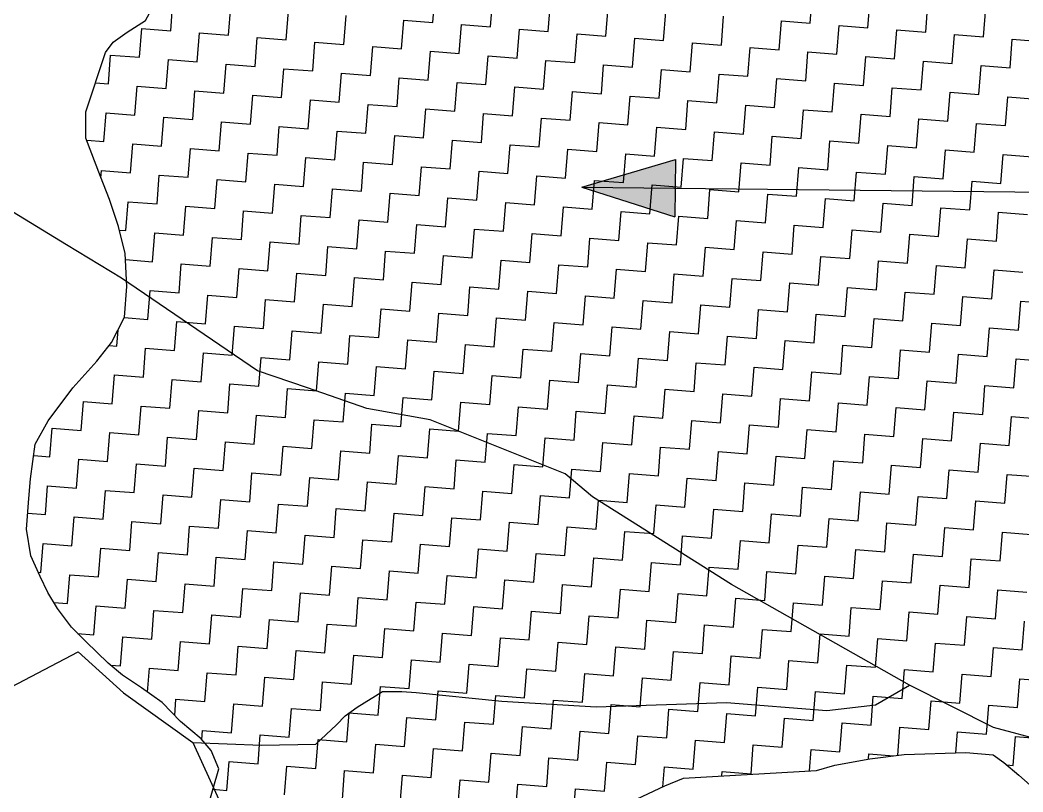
# Model space of a CAD drawing. Header units: metres. Extents: x 292752 to 294952, y 2098977 to 2102453.
# Drawn here: x 294471.8 to 294689, y 2100881.4 to 2101048.5 of the extents above; entities that cross this region are included whole.
import ezdxf

# ---------------------------------------------------------------- set-up
doc = ezdxf.new("R2010")
doc.units = ezdxf.units.M
for name, color, linetype in [('LINE_WATER', 4, 'Continuous'), ('POLY_HATCH', 12, 'Continuous'), ('POLY_PARCEL', 6, 'Continuous')]:
    doc.layers.add(name, color=color, linetype=linetype)

msp = doc.modelspace()

# ---------------------------------------------------------------- hatches: boundary and pattern name
h = msp.add_hatch(color=256)
h.paths.add_polyline_path([(294613.69, 2101012.14), (294613.75, 2101018.32), (294593.49, 2101012.36)])
h.paths.add_polyline_path([(294593.49, 2101012.36), (294613.62, 2101005.96), (294613.69, 2101012.14)])

# ---------------------------------------------------------------- linework, layer by layer
for p, q in [((294593.49, 2101012.36), (294613.75, 2101018.32)), ((294613.75, 2101018.32), (294613.62, 2101005.96)), ((294593.49, 2101012.36), (294715.17, 2101011.02)), ((294593.49, 2101012.36), (294613.62, 2101005.96))]:
    msp.add_line(p, q)
at = {"layer": 'LINE_WATER'}
for p, q in [((294481.85, 2100999.85), (294467.61, 2101008.61)), ((294493.79, 2100992.66), (294481.85, 2100999.85)), ((294523.22, 2100972.59), (294493.79, 2100992.66)), ((294534.04, 2100968.95), (294523.22, 2100972.59)), ((294546.89, 2100964.47), (294534.04, 2100968.95)), ((294560.59, 2100962), (294546.89, 2100964.47)), ((294589.88, 2100950.32), (294560.59, 2100962)), ((294595.74, 2100945.34), (294589.88, 2100950.32)), ((294625.84, 2100926.3), (294595.74, 2100945.34)), ((294664.41, 2100904.52), (294625.84, 2100926.3)), ((294657.03, 2100900.29), (294664.41, 2100904.52)), ((294682.61, 2100895.39), (294664.41, 2100904.52)), ((294544.8, 2100899.77), (294550.28, 2100903.16)), ((294550.28, 2100903.16), (294554.45, 2100903.17)), ((294554.45, 2100903.17), (294557.56, 2100902.93)), ((294557.56, 2100902.93), (294576.17, 2100901.11)), ((294542.23, 2100897.89), (294544.8, 2100899.77)), ((294576.17, 2100901.11), (294596.56, 2100899.85)), ((294596.56, 2100899.85), (294624.76, 2100900.75)), ((294624.76, 2100900.75), (294646.51, 2100899.03)), ((294646.51, 2100899.03), (294657.03, 2100900.29)), ((294540.34, 2100895.96), (294542.23, 2100897.89)), ((294535.84, 2100891.8), (294540.34, 2100895.96)), ((294695.53, 2100891.94), (294682.61, 2100895.39)), ((294509.25, 2100892.11), (294524.1, 2100891.58)), ((294524.1, 2100891.58), (294535.84, 2100891.8))]:
    msp.add_line(p, q, dxfattribs=at)
at = {"layer": 'POLY_HATCH', "linetype": 'Continuous'}
for p, q in [((294561.18, 2101048.04), (294561.67, 2101054.29)), ((294642.92, 2101047.88), (294643.42, 2101054.13)), ((294504.43, 2101046.23), (294504.92, 2101052.48)), ((294516.93, 2101045.25), (294517.42, 2101051.5)), ((294573.68, 2101047.06), (294574.17, 2101053.31)), ((294586.18, 2101046.07), (294586.67, 2101052.32)), ((294655.42, 2101046.89), (294655.92, 2101053.14)), ((294667.93, 2101045.91), (294668.42, 2101052.16)), ((294529.43, 2101044.26), (294529.92, 2101050.51)), ((294541.93, 2101043.27), (294542.42, 2101049.52)), ((294598.68, 2101045.08), (294599.17, 2101051.33)), ((294611.18, 2101044.1), (294611.67, 2101050.35)), ((294623.68, 2101043.11), (294624.17, 2101049.36)), ((294680.43, 2101044.92), (294680.92, 2101051.17)), ((294554.43, 2101042.29), (294554.93, 2101048.54)), ((294554.93, 2101048.54), (294561.18, 2101048.04)), ((294566.93, 2101041.3), (294567.43, 2101047.55)), ((294567.43, 2101047.55), (294573.68, 2101047.06)), ((294636.18, 2101042.12), (294636.67, 2101048.37)), ((294636.67, 2101048.37), (294642.92, 2101047.88)), ((294648.68, 2101041.14), (294649.17, 2101047.39)), ((294649.17, 2101047.39), (294655.42, 2101046.89)), ((294497.69, 2101040.48), (294498.18, 2101046.73)), ((294498.18, 2101046.73), (294504.43, 2101046.23)), ((294510.19, 2101039.49), (294510.68, 2101045.74)), ((294510.68, 2101045.74), (294516.93, 2101045.25)), ((294579.43, 2101040.31), (294579.93, 2101046.56)), ((294579.93, 2101046.56), (294586.18, 2101046.07)), ((294591.93, 2101039.33), (294592.43, 2101045.58)), ((294592.43, 2101045.58), (294598.68, 2101045.08)), ((294661.18, 2101040.15), (294661.67, 2101046.4)), ((294661.67, 2101046.4), (294667.93, 2101045.91)), ((294673.68, 2101039.16), (294674.18, 2101045.41)), ((294674.18, 2101045.41), (294680.43, 2101044.92)), ((294522.69, 2101038.5), (294523.18, 2101044.75)), ((294523.18, 2101044.75), (294529.43, 2101044.26)), ((294535.19, 2101037.52), (294535.68, 2101043.77)), ((294535.68, 2101043.77), (294541.93, 2101043.27)), ((294547.69, 2101036.53), (294548.18, 2101042.78)), ((294548.18, 2101042.78), (294554.43, 2101042.29)), ((294604.43, 2101038.34), (294604.93, 2101044.59)), ((294604.93, 2101044.59), (294611.18, 2101044.1)), ((294616.94, 2101037.35), (294617.43, 2101043.6)), ((294617.43, 2101043.6), (294623.68, 2101043.11)), ((294686.18, 2101038.18), (294686.68, 2101044.43)), ((294686.68, 2101044.43), (294692.93, 2101043.93)), ((294490.94, 2101034.72), (294491.43, 2101040.97)), ((294491.43, 2101040.97), (294497.69, 2101040.48)), ((294560.19, 2101035.54), (294560.68, 2101041.79)), ((294560.68, 2101041.79), (294566.93, 2101041.3)), ((294572.69, 2101034.56), (294573.18, 2101040.81)), ((294573.18, 2101040.81), (294579.43, 2101040.31)), ((294629.44, 2101036.37), (294629.93, 2101042.62)), ((294629.93, 2101042.62), (294636.18, 2101042.12)), ((294641.94, 2101035.38), (294642.43, 2101041.63)), ((294642.43, 2101041.63), (294648.68, 2101041.14)), ((294654.44, 2101034.39), (294654.93, 2101040.64)), ((294654.93, 2101040.64), (294661.18, 2101040.15)), ((294503.44, 2101033.73), (294503.94, 2101039.98)), ((294503.94, 2101039.98), (294510.19, 2101039.49)), ((294515.94, 2101032.74), (294516.44, 2101039)), ((294516.44, 2101039), (294522.69, 2101038.5)), ((294585.19, 2101033.57), (294585.68, 2101039.82)), ((294585.68, 2101039.82), (294591.93, 2101039.33)), ((294597.69, 2101032.58), (294598.18, 2101038.83)), ((294598.18, 2101038.83), (294604.43, 2101038.34)), ((294666.94, 2101033.41), (294667.43, 2101039.66)), ((294667.43, 2101039.66), (294673.68, 2101039.16)), ((294679.44, 2101032.42), (294679.93, 2101038.67)), ((294679.93, 2101038.67), (294686.18, 2101038.18)), ((294528.44, 2101031.76), (294528.94, 2101038.01)), ((294528.94, 2101038.01), (294535.19, 2101037.52)), ((294540.94, 2101030.77), (294541.44, 2101037.02)), ((294541.44, 2101037.02), (294547.69, 2101036.53)), ((294610.19, 2101031.6), (294610.69, 2101037.85)), ((294610.69, 2101037.85), (294616.94, 2101037.35)), ((294622.69, 2101030.61), (294623.19, 2101036.86)), ((294623.19, 2101036.86), (294629.44, 2101036.37)), ((294488.14, 2101034.94), (294490.94, 2101034.72)), ((294496.7, 2101027.97), (294497.19, 2101034.22)), ((294497.19, 2101034.22), (294503.44, 2101033.73)), ((294553.45, 2101029.79), (294553.94, 2101036.04)), ((294553.94, 2101036.04), (294560.19, 2101035.54)), ((294565.95, 2101028.8), (294566.44, 2101035.05)), ((294566.44, 2101035.05), (294572.69, 2101034.56)), ((294578.45, 2101027.81), (294578.94, 2101034.06)), ((294578.94, 2101034.06), (294585.19, 2101033.57)), ((294635.19, 2101029.62), (294635.69, 2101035.87)), ((294635.69, 2101035.87), (294641.94, 2101035.38)), ((294647.69, 2101028.64), (294648.19, 2101034.89)), ((294648.19, 2101034.89), (294654.44, 2101034.39)), ((294509.2, 2101026.99), (294509.69, 2101033.24)), ((294509.69, 2101033.24), (294515.94, 2101032.74)), ((294521.7, 2101026), (294522.19, 2101032.25)), ((294522.19, 2101032.25), (294528.44, 2101031.76)), ((294590.95, 2101026.83), (294591.44, 2101033.08)), ((294591.44, 2101033.08), (294597.69, 2101032.58)), ((294603.45, 2101025.84), (294603.94, 2101032.09)), ((294603.94, 2101032.09), (294610.19, 2101031.6)), ((294660.2, 2101027.65), (294660.69, 2101033.9)), ((294660.69, 2101033.9), (294666.94, 2101033.41)), ((294672.7, 2101026.66), (294673.19, 2101032.91)), ((294673.19, 2101032.91), (294679.44, 2101032.42)), ((294685.2, 2101025.68), (294685.69, 2101031.93)), ((294685.69, 2101031.93), (294691.94, 2101031.43)), ((294534.2, 2101025.01), (294534.69, 2101031.27)), ((294534.69, 2101031.27), (294540.94, 2101030.77)), ((294546.7, 2101024.03), (294547.2, 2101030.28)), ((294547.2, 2101030.28), (294553.45, 2101029.79)), ((294615.95, 2101024.85), (294616.44, 2101031.1)), ((294616.44, 2101031.1), (294622.69, 2101030.61)), ((294628.45, 2101023.87), (294628.94, 2101030.12)), ((294628.94, 2101030.12), (294635.19, 2101029.62)), ((294489.96, 2101022.22), (294490.45, 2101028.47)), ((294490.45, 2101028.47), (294496.7, 2101027.97)), ((294559.2, 2101023.04), (294559.7, 2101029.29)), ((294559.7, 2101029.29), (294565.95, 2101028.8)), ((294571.7, 2101022.06), (294572.2, 2101028.31)), ((294572.2, 2101028.31), (294578.45, 2101027.81)), ((294640.95, 2101022.88), (294641.44, 2101029.13)), ((294641.44, 2101029.13), (294647.69, 2101028.64)), ((294653.45, 2101021.89), (294653.94, 2101028.14)), ((294653.94, 2101028.14), (294660.2, 2101027.65)), ((294502.46, 2101021.23), (294502.95, 2101027.48)), ((294502.95, 2101027.48), (294509.2, 2101026.99)), ((294514.96, 2101020.24), (294515.45, 2101026.49)), ((294515.45, 2101026.49), (294521.7, 2101026)), ((294527.46, 2101019.26), (294527.95, 2101025.51)), ((294527.95, 2101025.51), (294534.2, 2101025.01)), ((294584.2, 2101021.07), (294584.7, 2101027.32)), ((294584.7, 2101027.32), (294590.95, 2101026.83)), ((294596.7, 2101020.08), (294597.2, 2101026.33)), ((294597.2, 2101026.33), (294603.45, 2101025.84)), ((294665.95, 2101020.91), (294666.45, 2101027.16)), ((294666.45, 2101027.16), (294672.7, 2101026.66)), ((294678.45, 2101019.92), (294678.95, 2101026.17)), ((294678.95, 2101026.17), (294685.2, 2101025.68)), ((294539.96, 2101018.27), (294540.45, 2101024.52)), ((294540.45, 2101024.52), (294546.7, 2101024.03)), ((294552.46, 2101017.28), (294552.95, 2101023.53)), ((294552.95, 2101023.53), (294559.2, 2101023.04)), ((294609.21, 2101019.1), (294609.7, 2101025.35)), ((294609.7, 2101025.35), (294615.95, 2101024.85)), ((294621.71, 2101018.11), (294622.2, 2101024.36)), ((294622.2, 2101024.36), (294628.45, 2101023.87)), ((294634.21, 2101017.12), (294634.7, 2101023.37)), ((294634.7, 2101023.37), (294640.95, 2101022.88)), ((294486.24, 2101022.51), (294489.96, 2101022.22)), ((294495.71, 2101015.47), (294496.21, 2101021.72)), ((294496.21, 2101021.72), (294502.46, 2101021.23)), ((294564.96, 2101016.3), (294565.45, 2101022.55)), ((294565.45, 2101022.55), (294571.7, 2101022.06)), ((294577.46, 2101015.31), (294577.95, 2101021.56)), ((294577.95, 2101021.56), (294584.2, 2101021.07)), ((294646.71, 2101016.14), (294647.2, 2101022.39)), ((294647.2, 2101022.39), (294653.45, 2101021.89)), ((294659.21, 2101015.15), (294659.7, 2101021.4)), ((294659.7, 2101021.4), (294665.95, 2101020.91)), ((294508.21, 2101014.49), (294508.71, 2101020.74)), ((294508.71, 2101020.74), (294514.96, 2101020.24)), ((294520.71, 2101013.5), (294521.21, 2101019.75)), ((294521.21, 2101019.75), (294527.46, 2101019.26)), ((294589.96, 2101014.32), (294590.45, 2101020.58)), ((294590.45, 2101020.58), (294596.7, 2101020.08)), ((294602.46, 2101013.34), (294602.96, 2101019.59)), ((294602.96, 2101019.59), (294609.21, 2101019.1)), ((294671.71, 2101014.16), (294672.2, 2101020.41)), ((294672.2, 2101020.41), (294678.45, 2101019.92)), ((294684.21, 2101013.18), (294684.7, 2101019.43)), ((294684.7, 2101019.43), (294690.95, 2101018.93)), ((294533.21, 2101012.51), (294533.71, 2101018.76)), ((294533.71, 2101018.76), (294539.96, 2101018.27)), ((294545.72, 2101011.53), (294546.21, 2101017.78)), ((294546.21, 2101017.78), (294552.46, 2101017.28)), ((294558.22, 2101010.54), (294558.71, 2101016.79)), ((294558.71, 2101016.79), (294564.96, 2101016.3)), ((294614.96, 2101012.35), (294615.46, 2101018.6)), ((294615.46, 2101018.6), (294621.71, 2101018.11)), ((294627.46, 2101011.37), (294627.96, 2101017.62)), ((294627.96, 2101017.62), (294634.21, 2101017.12)), ((294489.33, 2101014.35), (294489.46, 2101015.97)), ((294489.46, 2101015.97), (294495.71, 2101015.47)), ((294501.47, 2101008.73), (294501.96, 2101014.98)), ((294501.96, 2101014.98), (294508.21, 2101014.49)), ((294570.72, 2101009.55), (294571.21, 2101015.8)), ((294571.21, 2101015.8), (294577.46, 2101015.31)), ((294583.22, 2101008.57), (294583.71, 2101014.82)), ((294583.71, 2101014.82), (294589.96, 2101014.32)), ((294639.96, 2101010.38), (294640.46, 2101016.63)), ((294640.46, 2101016.63), (294646.71, 2101016.14)), ((294652.46, 2101009.39), (294652.96, 2101015.64)), ((294652.96, 2101015.64), (294659.21, 2101015.15)), ((294664.97, 2101008.41), (294665.46, 2101014.66)), ((294665.46, 2101014.66), (294671.71, 2101014.16)), ((294513.97, 2101007.74), (294514.46, 2101013.99)), ((294514.46, 2101013.99), (294520.71, 2101013.5)), ((294526.47, 2101006.76), (294526.96, 2101013.01)), ((294526.96, 2101013.01), (294533.21, 2101012.51)), ((294595.72, 2101007.58), (294596.21, 2101013.83)), ((294596.21, 2101013.83), (294602.46, 2101013.34)), ((294608.22, 2101006.59), (294608.71, 2101012.85)), ((294608.71, 2101012.85), (294614.96, 2101012.35)), ((294677.47, 2101007.42), (294677.96, 2101013.67)), ((294677.96, 2101013.67), (294684.21, 2101013.18)), ((294538.97, 2101005.77), (294539.46, 2101012.02)), ((294539.46, 2101012.02), (294545.72, 2101011.53)), ((294551.47, 2101004.78), (294551.97, 2101011.03)), ((294551.97, 2101011.03), (294558.22, 2101010.54)), ((294620.72, 2101005.61), (294621.21, 2101011.86)), ((294621.21, 2101011.86), (294627.46, 2101011.37)), ((294633.22, 2101004.62), (294633.71, 2101010.87)), ((294633.71, 2101010.87), (294639.96, 2101010.38)), ((294494.73, 2101002.97), (294495.22, 2101009.22)), ((294495.22, 2101009.22), (294501.47, 2101008.73)), ((294507.23, 2101001.99), (294507.72, 2101008.24)), ((294507.72, 2101008.24), (294513.97, 2101007.74)), ((294563.97, 2101003.8), (294564.47, 2101010.05)), ((294564.47, 2101010.05), (294570.72, 2101009.55)), ((294576.47, 2101002.81), (294576.97, 2101009.06)), ((294576.97, 2101009.06), (294583.22, 2101008.57)), ((294588.97, 2101001.82), (294589.47, 2101008.07)), ((294589.47, 2101008.07), (294595.72, 2101007.58)), ((294645.72, 2101003.64), (294646.21, 2101009.89)), ((294646.21, 2101009.89), (294652.46, 2101009.39)), ((294658.22, 2101002.65), (294658.72, 2101008.9)), ((294658.72, 2101008.9), (294664.97, 2101008.41)), ((294519.73, 2101001), (294520.22, 2101007.25)), ((294520.22, 2101007.25), (294526.47, 2101006.76)), ((294532.23, 2101000.01), (294532.72, 2101006.26)), ((294532.72, 2101006.26), (294538.97, 2101005.77)), ((294601.48, 2101000.84), (294601.97, 2101007.09)), ((294601.97, 2101007.09), (294608.22, 2101006.59)), ((294613.98, 2100999.85), (294614.47, 2101006.1)), ((294614.47, 2101006.1), (294620.72, 2101005.61)), ((294670.72, 2101001.66), (294671.22, 2101007.91)), ((294671.22, 2101007.91), (294677.47, 2101007.42)), ((294683.22, 2101000.68), (294683.72, 2101006.93)), ((294683.72, 2101006.93), (294689.97, 2101006.43)), ((294544.73, 2100999.03), (294545.22, 2101005.28)), ((294545.22, 2101005.28), (294551.47, 2101004.78)), ((294557.23, 2100998.04), (294557.72, 2101004.29)), ((294557.72, 2101004.29), (294563.97, 2101003.8)), ((294626.48, 2100998.86), (294626.97, 2101005.11)), ((294626.97, 2101005.11), (294633.22, 2101004.62)), ((294638.98, 2100997.88), (294639.47, 2101004.13)), ((294639.47, 2101004.13), (294645.72, 2101003.64)), ((294493.32, 2101003.08), (294494.73, 2101002.97)), ((294500.48, 2100996.23), (294500.98, 2101002.48)), ((294500.98, 2101002.48), (294507.23, 2101001.99)), ((294512.98, 2100995.24), (294513.48, 2101001.49)), ((294513.48, 2101001.49), (294519.73, 2101001)), ((294569.73, 2100997.05), (294570.22, 2101003.3)), ((294570.22, 2101003.3), (294576.47, 2101002.81)), ((294582.23, 2100996.07), (294582.72, 2101002.32)), ((294582.72, 2101002.32), (294588.97, 2101001.82)), ((294651.48, 2100996.89), (294651.97, 2101003.14)), ((294651.97, 2101003.14), (294658.22, 2101002.65)), ((294663.98, 2100995.9), (294664.47, 2101002.16)), ((294664.47, 2101002.16), (294670.72, 2101001.66)), ((294525.48, 2100994.26), (294525.98, 2101000.51)), ((294525.98, 2101000.51), (294532.23, 2101000.01)), ((294537.99, 2100993.27), (294538.48, 2100999.52)), ((294538.48, 2100999.52), (294544.73, 2100999.03)), ((294594.73, 2100995.08), (294595.22, 2101001.33)), ((294595.22, 2101001.33), (294601.48, 2101000.84)), ((294607.23, 2100994.09), (294607.73, 2101000.34)), ((294607.73, 2101000.34), (294613.98, 2100999.85)), ((294619.73, 2100993.11), (294620.23, 2100999.36)), ((294620.23, 2100999.36), (294626.48, 2100998.86)), ((294676.48, 2100994.92), (294676.97, 2101001.17)), ((294676.97, 2101001.17), (294683.22, 2101000.68)), ((294550.49, 2100992.28), (294550.98, 2100998.53)), ((294550.98, 2100998.53), (294557.23, 2100998.04)), ((294562.99, 2100991.3), (294563.48, 2100997.55)), ((294563.48, 2100997.55), (294569.73, 2100997.05)), ((294632.23, 2100992.12), (294632.73, 2100998.37)), ((294632.73, 2100998.37), (294638.98, 2100997.88)), ((294644.73, 2100991.13), (294645.23, 2100997.38)), ((294645.23, 2100997.38), (294651.48, 2100996.89)), ((294494.65, 2100996.69), (294500.48, 2100996.23)), ((294506.24, 2100989.49), (294506.73, 2100995.74)), ((294506.73, 2100995.74), (294512.98, 2100995.24)), ((294575.49, 2100990.31), (294575.98, 2100996.56)), ((294575.98, 2100996.56), (294582.23, 2100996.07)), ((294587.99, 2100989.32), (294588.48, 2100995.57)), ((294588.48, 2100995.57), (294594.73, 2100995.08)), ((294657.24, 2100990.15), (294657.73, 2100996.4)), ((294657.73, 2100996.4), (294663.98, 2100995.9)), ((294669.74, 2100989.16), (294670.23, 2100995.41)), ((294670.23, 2100995.41), (294676.48, 2100994.92)), ((294518.74, 2100988.5), (294519.23, 2100994.75)), ((294519.23, 2100994.75), (294525.48, 2100994.26)), ((294531.24, 2100987.51), (294531.73, 2100993.76)), ((294531.73, 2100993.76), (294537.99, 2100993.27)), ((294600.49, 2100988.34), (294600.98, 2100994.59)), ((294600.98, 2100994.59), (294607.23, 2100994.09)), ((294612.99, 2100987.35), (294613.48, 2100993.6)), ((294613.48, 2100993.6), (294619.73, 2100993.11)), ((294682.24, 2100988.17), (294682.73, 2100994.43)), ((294682.73, 2100994.43), (294688.98, 2100993.93)), ((294543.74, 2100986.53), (294544.24, 2100992.78)), ((294544.24, 2100992.78), (294550.49, 2100992.28)), ((294556.24, 2100985.54), (294556.74, 2100991.79)), ((294556.74, 2100991.79), (294562.99, 2100991.3)), ((294568.74, 2100984.55), (294569.24, 2100990.8)), ((294569.24, 2100990.8), (294575.49, 2100990.31)), ((294625.49, 2100986.36), (294625.98, 2100992.61)), ((294625.98, 2100992.61), (294632.23, 2100992.12)), ((294637.99, 2100985.38), (294638.48, 2100991.63)), ((294638.48, 2100991.63), (294644.73, 2100991.13)), ((294650.49, 2100984.39), (294650.99, 2100990.64)), ((294650.99, 2100990.64), (294657.24, 2100990.15)), ((294499.5, 2100983.73), (294499.99, 2100989.98)), ((294499.99, 2100989.98), (294506.24, 2100989.49)), ((294512, 2100982.74), (294512.49, 2100988.99)), ((294512.49, 2100988.99), (294518.74, 2100988.5)), ((294581.24, 2100983.57), (294581.74, 2100989.82)), ((294581.74, 2100989.82), (294587.99, 2100989.32)), ((294593.75, 2100982.58), (294594.24, 2100988.83)), ((294594.24, 2100988.83), (294600.49, 2100988.34)), ((294662.99, 2100983.4), (294663.49, 2100989.65)), ((294663.49, 2100989.65), (294669.74, 2100989.16)), ((294675.49, 2100982.42), (294675.99, 2100988.67)), ((294675.99, 2100988.67), (294682.24, 2100988.17)), ((294524.5, 2100981.76), (294524.99, 2100988.01)), ((294524.99, 2100988.01), (294531.24, 2100987.51)), ((294537, 2100980.77), (294537.49, 2100987.02)), ((294537.49, 2100987.02), (294543.74, 2100986.53)), ((294606.25, 2100981.59), (294606.74, 2100987.84)), ((294606.74, 2100987.84), (294612.99, 2100987.35)), ((294618.75, 2100980.61), (294619.24, 2100986.86)), ((294619.24, 2100986.86), (294625.49, 2100986.36)), ((294687.99, 2100981.43), (294688.49, 2100987.68)), ((294688.49, 2100987.68), (294694.74, 2100987.19)), ((294494.39, 2100984.13), (294499.5, 2100983.73)), ((294549.5, 2100979.78), (294549.99, 2100986.03)), ((294549.99, 2100986.03), (294556.24, 2100985.54)), ((294562, 2100978.8), (294562.49, 2100985.05)), ((294562.49, 2100985.05), (294568.74, 2100984.55)), ((294631.25, 2100979.62), (294631.74, 2100985.87)), ((294631.74, 2100985.87), (294637.99, 2100985.38)), ((294643.75, 2100978.63), (294644.24, 2100984.88)), ((294644.24, 2100984.88), (294650.49, 2100984.39)), ((294505.25, 2100976.98), (294505.75, 2100983.24)), ((294505.75, 2100983.24), (294512, 2100982.74)), ((294517.75, 2100976), (294518.25, 2100982.25)), ((294518.25, 2100982.25), (294524.5, 2100981.76)), ((294574.5, 2100977.81), (294574.99, 2100984.06)), ((294574.99, 2100984.06), (294581.24, 2100983.57)), ((294587, 2100976.82), (294587.49, 2100983.07)), ((294587.49, 2100983.07), (294593.75, 2100982.58)), ((294599.5, 2100975.84), (294600, 2100982.09)), ((294600, 2100982.09), (294606.25, 2100981.59)), ((294656.25, 2100977.65), (294656.74, 2100983.9)), ((294656.74, 2100983.9), (294662.99, 2100983.4)), ((294668.75, 2100976.66), (294669.24, 2100982.91)), ((294669.24, 2100982.91), (294675.49, 2100982.42)), ((294492.75, 2100977.97), (294493.03, 2100981.49)), ((294530.25, 2100975.01), (294530.75, 2100981.26)), ((294530.75, 2100981.26), (294537, 2100980.77)), ((294542.76, 2100974.03), (294543.25, 2100980.28)), ((294543.25, 2100980.28), (294549.5, 2100979.78)), ((294612, 2100974.85), (294612.5, 2100981.1)), ((294612.5, 2100981.1), (294618.75, 2100980.61)), ((294624.5, 2100973.86), (294625, 2100980.11)), ((294625, 2100980.11), (294631.25, 2100979.62)), ((294681.25, 2100975.67), (294681.74, 2100981.92)), ((294681.74, 2100981.92), (294687.99, 2100981.43)), ((294491.12, 2100978.1), (294492.75, 2100977.97)), ((294555.26, 2100973.04), (294555.75, 2100979.29)), ((294555.75, 2100979.29), (294562, 2100978.8)), ((294567.76, 2100972.05), (294568.25, 2100978.3)), ((294568.25, 2100978.3), (294574.5, 2100977.81)), ((294637, 2100972.88), (294637.5, 2100979.13)), ((294637.5, 2100979.13), (294643.75, 2100978.63)), ((294649.51, 2100971.89), (294650, 2100978.14)), ((294650, 2100978.14), (294656.25, 2100977.65)), ((294498.51, 2100971.23), (294499, 2100977.48)), ((294499, 2100977.48), (294505.25, 2100976.98)), ((294511.01, 2100970.24), (294511.5, 2100976.49)), ((294511.5, 2100976.49), (294517.75, 2100976)), ((294523.51, 2100969.25), (294524, 2100975.51)), ((294524, 2100975.51), (294530.25, 2100975.01)), ((294580.26, 2100971.07), (294580.75, 2100977.32)), ((294580.75, 2100977.32), (294587, 2100976.82)), ((294592.76, 2100970.08), (294593.25, 2100976.33)), ((294593.25, 2100976.33), (294599.5, 2100975.84)), ((294662.01, 2100970.9), (294662.5, 2100977.15)), ((294662.5, 2100977.15), (294668.75, 2100976.66)), ((294674.51, 2100969.92), (294675, 2100976.17)), ((294675, 2100976.17), (294681.25, 2100975.67)), ((294536.01, 2100968.27), (294536.51, 2100974.52)), ((294536.51, 2100974.52), (294542.76, 2100974.03)), ((294548.51, 2100967.28), (294549.01, 2100973.53)), ((294549.01, 2100973.53), (294555.26, 2100973.04)), ((294605.26, 2100969.09), (294605.75, 2100975.34)), ((294605.75, 2100975.34), (294612, 2100974.85)), ((294617.76, 2100968.11), (294618.25, 2100974.36)), ((294618.25, 2100974.36), (294624.5, 2100973.86)), ((294630.26, 2100967.12), (294630.75, 2100973.37)), ((294630.75, 2100973.37), (294637, 2100972.88)), ((294687.01, 2100968.93), (294687.5, 2100975.18)), ((294687.5, 2100975.18), (294693.75, 2100974.69)), ((294491.77, 2100965.47), (294492.26, 2100971.72)), ((294492.26, 2100971.72), (294498.51, 2100971.23)), ((294561.01, 2100966.3), (294561.51, 2100972.55)), ((294561.51, 2100972.55), (294567.76, 2100972.05)), ((294573.51, 2100965.31), (294574.01, 2100971.56)), ((294574.01, 2100971.56), (294580.26, 2100971.07)), ((294642.76, 2100966.13), (294643.25, 2100972.38)), ((294643.25, 2100972.38), (294649.51, 2100971.89)), ((294655.26, 2100965.15), (294655.76, 2100971.4)), ((294655.76, 2100971.4), (294662.01, 2100970.9)), ((294504.27, 2100964.48), (294504.76, 2100970.73)), ((294504.76, 2100970.73), (294511.01, 2100970.24)), ((294516.77, 2100963.5), (294517.26, 2100969.75)), ((294517.26, 2100969.75), (294523.51, 2100969.25)), ((294586.01, 2100964.32), (294586.51, 2100970.57)), ((294586.51, 2100970.57), (294592.76, 2100970.08)), ((294598.52, 2100963.34), (294599.01, 2100969.59)), ((294599.01, 2100969.59), (294605.26, 2100969.09)), ((294667.76, 2100964.16), (294668.26, 2100970.41)), ((294668.26, 2100970.41), (294674.51, 2100969.92)), ((294680.26, 2100963.17), (294680.76, 2100969.42)), ((294680.76, 2100969.42), (294687.01, 2100968.93)), ((294529.27, 2100962.51), (294529.76, 2100968.76)), ((294529.76, 2100968.76), (294536.01, 2100968.27)), ((294541.77, 2100961.52), (294542.26, 2100967.77)), ((294542.26, 2100967.77), (294548.51, 2100967.28)), ((294554.27, 2100960.54), (294554.76, 2100966.79)), ((294554.76, 2100966.79), (294561.01, 2100966.3)), ((294611.02, 2100962.35), (294611.51, 2100968.6)), ((294611.51, 2100968.6), (294617.76, 2100968.11)), ((294623.52, 2100961.36), (294624.01, 2100967.61)), ((294624.01, 2100967.61), (294630.26, 2100967.12)), ((294485.02, 2100959.71), (294485.52, 2100965.96)), ((294485.52, 2100965.96), (294491.77, 2100965.47)), ((294497.52, 2100958.73), (294498.02, 2100964.98)), ((294498.02, 2100964.98), (294504.27, 2100964.48)), ((294566.77, 2100959.55), (294567.26, 2100965.8)), ((294567.26, 2100965.8), (294573.51, 2100965.31)), ((294579.27, 2100958.56), (294579.76, 2100964.82)), ((294579.76, 2100964.82), (294586.01, 2100964.32)), ((294636.02, 2100960.38), (294636.51, 2100966.63)), ((294636.51, 2100966.63), (294642.76, 2100966.13)), ((294648.52, 2100959.39), (294649.01, 2100965.64)), ((294649.01, 2100965.64), (294655.26, 2100965.15)), ((294661.02, 2100958.4), (294661.51, 2100964.65)), ((294661.51, 2100964.65), (294667.76, 2100964.16)), ((294510.02, 2100957.74), (294510.52, 2100963.99)), ((294510.52, 2100963.99), (294516.77, 2100963.5)), ((294522.52, 2100956.75), (294523.02, 2100963)), ((294523.02, 2100963), (294529.27, 2100962.51)), ((294591.77, 2100957.58), (294592.27, 2100963.83)), ((294592.27, 2100963.83), (294598.52, 2100963.34)), ((294604.27, 2100956.59), (294604.77, 2100962.84)), ((294604.77, 2100962.84), (294611.02, 2100962.35)), ((294673.52, 2100957.42), (294674.01, 2100963.67)), ((294674.01, 2100963.67), (294680.26, 2100963.17)), ((294686.02, 2100956.43), (294686.51, 2100962.68)), ((294686.51, 2100962.68), (294692.76, 2100962.19)), ((294535.03, 2100955.77), (294535.52, 2100962.02)), ((294535.52, 2100962.02), (294541.77, 2100961.52)), ((294547.53, 2100954.78), (294548.02, 2100961.03)), ((294548.02, 2100961.03), (294554.27, 2100960.54)), ((294616.77, 2100955.61), (294617.27, 2100961.86)), ((294617.27, 2100961.86), (294623.52, 2100961.36)), ((294629.27, 2100954.62), (294629.77, 2100960.87)), ((294629.77, 2100960.87), (294636.02, 2100960.38)), ((294478.28, 2100953.96), (294478.77, 2100960.21)), ((294478.77, 2100960.21), (294485.02, 2100959.71)), ((294490.78, 2100952.97), (294491.27, 2100959.22)), ((294491.27, 2100959.22), (294497.52, 2100958.73)), ((294503.28, 2100951.98), (294503.77, 2100958.23)), ((294503.77, 2100958.23), (294510.02, 2100957.74)), ((294560.03, 2100953.79), (294560.52, 2100960.04)), ((294560.52, 2100960.04), (294566.77, 2100959.55)), ((294572.53, 2100952.81), (294573.02, 2100959.06)), ((294573.02, 2100959.06), (294579.27, 2100958.56)), ((294585.03, 2100951.82), (294585.52, 2100958.07)), ((294585.52, 2100958.07), (294591.77, 2100957.58)), ((294641.78, 2100953.63), (294642.27, 2100959.88)), ((294642.27, 2100959.88), (294648.52, 2100959.39)), ((294654.28, 2100952.65), (294654.77, 2100958.9)), ((294654.77, 2100958.9), (294661.02, 2100958.4)), ((294515.78, 2100951), (294516.27, 2100957.25)), ((294516.27, 2100957.25), (294522.52, 2100956.75)), ((294528.28, 2100950.01), (294528.78, 2100956.26)), ((294528.78, 2100956.26), (294535.03, 2100955.77)), ((294597.53, 2100950.83), (294598.02, 2100957.08)), ((294598.02, 2100957.08), (294604.27, 2100956.59)), ((294610.03, 2100949.85), (294610.52, 2100956.1)), ((294610.52, 2100956.1), (294616.77, 2100955.61)), ((294666.78, 2100951.66), (294667.27, 2100957.91)), ((294667.27, 2100957.91), (294673.52, 2100957.42)), ((294679.28, 2100950.67), (294679.77, 2100956.92)), ((294679.77, 2100956.92), (294686.02, 2100956.43)), ((294474.77, 2100954.23), (294478.28, 2100953.96)), ((294540.78, 2100949.02), (294541.28, 2100955.27)), ((294541.28, 2100955.27), (294547.53, 2100954.78)), ((294553.28, 2100948.04), (294553.78, 2100954.29)), ((294553.78, 2100954.29), (294560.03, 2100953.79)), ((294622.53, 2100948.86), (294623.02, 2100955.11)), ((294623.02, 2100955.11), (294629.27, 2100954.62)), ((294635.03, 2100947.87), (294635.52, 2100954.13)), ((294635.52, 2100954.13), (294641.78, 2100953.63)), ((294484.04, 2100947.21), (294484.53, 2100953.46)), ((294484.53, 2100953.46), (294490.78, 2100952.97)), ((294496.54, 2100946.23), (294497.03, 2100952.48)), ((294497.03, 2100952.48), (294503.28, 2100951.98)), ((294565.78, 2100947.05), (294566.28, 2100953.3)), ((294566.28, 2100953.3), (294572.53, 2100952.81)), ((294578.28, 2100946.06), (294578.78, 2100952.31)), ((294578.78, 2100952.31), (294585.03, 2100951.82)), ((294647.53, 2100946.89), (294648.03, 2100953.14)), ((294648.03, 2100953.14), (294654.28, 2100952.65)), ((294660.03, 2100945.9), (294660.53, 2100952.15)), ((294660.53, 2100952.15), (294666.78, 2100951.66)), ((294509.04, 2100945.24), (294509.53, 2100951.49)), ((294509.53, 2100951.49), (294515.78, 2100951)), ((294521.54, 2100944.25), (294522.03, 2100950.5)), ((294522.03, 2100950.5), (294528.28, 2100950.01)), ((294534.04, 2100943.27), (294534.53, 2100949.52)), ((294534.53, 2100949.52), (294540.78, 2100949.02)), ((294590.79, 2100945.08), (294591.28, 2100951.33)), ((294591.28, 2100951.33), (294597.53, 2100950.83)), ((294603.29, 2100944.09), (294603.78, 2100950.34)), ((294603.78, 2100950.34), (294610.03, 2100949.85)), ((294672.53, 2100944.92), (294673.03, 2100951.17)), ((294673.03, 2100951.17), (294679.28, 2100950.67)), ((294685.03, 2100943.93), (294685.53, 2100950.18)), ((294685.53, 2100950.18), (294691.78, 2100949.69)), ((294477.29, 2100941.46), (294477.79, 2100947.71)), ((294477.79, 2100947.71), (294484.04, 2100947.21)), ((294546.54, 2100942.28), (294547.03, 2100948.53)), ((294547.03, 2100948.53), (294553.28, 2100948.04)), ((294559.04, 2100941.29), (294559.53, 2100947.54)), ((294559.53, 2100947.54), (294565.78, 2100947.05)), ((294615.79, 2100943.1), (294616.28, 2100949.35)), ((294616.28, 2100949.35), (294622.53, 2100948.86)), ((294628.29, 2100942.12), (294628.78, 2100948.37)), ((294628.78, 2100948.37), (294635.03, 2100947.87)), ((294640.79, 2100941.13), (294641.28, 2100947.38)), ((294641.28, 2100947.38), (294647.53, 2100946.89)), ((294489.79, 2100940.47), (294490.29, 2100946.72)), ((294490.29, 2100946.72), (294496.54, 2100946.23)), ((294502.29, 2100939.48), (294502.79, 2100945.73)), ((294502.79, 2100945.73), (294509.04, 2100945.24)), ((294571.54, 2100940.31), (294572.03, 2100946.56)), ((294572.03, 2100946.56), (294578.28, 2100946.06)), ((294584.04, 2100939.32), (294584.54, 2100945.57)), ((294584.54, 2100945.57), (294590.79, 2100945.08)), ((294653.29, 2100940.14), (294653.78, 2100946.4)), ((294653.78, 2100946.4), (294660.03, 2100945.9)), ((294665.79, 2100939.16), (294666.28, 2100945.41)), ((294666.28, 2100945.41), (294672.53, 2100944.92)), ((294514.79, 2100938.5), (294515.29, 2100944.75)), ((294515.29, 2100944.75), (294521.54, 2100944.25)), ((294527.3, 2100937.51), (294527.79, 2100943.76)), ((294527.79, 2100943.76), (294534.04, 2100943.27)), ((294596.54, 2100938.33), (294597.04, 2100944.58)), ((294597.04, 2100944.58), (294603.29, 2100944.09)), ((294609.04, 2100937.35), (294609.54, 2100943.6)), ((294609.54, 2100943.6), (294615.79, 2100943.1)), ((294678.29, 2100938.17), (294678.78, 2100944.42)), ((294678.78, 2100944.42), (294685.03, 2100943.93)), ((294473.46, 2100941.76), (294477.29, 2100941.46)), ((294483.05, 2100934.71), (294483.54, 2100940.96)), ((294483.54, 2100940.96), (294489.79, 2100940.47)), ((294539.8, 2100936.52), (294540.29, 2100942.77)), ((294540.29, 2100942.77), (294546.54, 2100942.28)), ((294552.3, 2100935.54), (294552.79, 2100941.79)), ((294552.79, 2100941.79), (294559.04, 2100941.29)), ((294564.8, 2100934.55), (294565.29, 2100940.8)), ((294565.29, 2100940.8), (294571.54, 2100940.31)), ((294621.54, 2100936.36), (294622.04, 2100942.61)), ((294622.04, 2100942.61), (294628.29, 2100942.12)), ((294634.04, 2100935.37), (294634.54, 2100941.62)), ((294634.54, 2100941.62), (294640.79, 2100941.13)), ((294495.55, 2100933.73), (294496.04, 2100939.98)), ((294496.04, 2100939.98), (294502.29, 2100939.48)), ((294508.05, 2100932.74), (294508.54, 2100938.99)), ((294508.54, 2100938.99), (294514.79, 2100938.5)), ((294577.3, 2100933.56), (294577.79, 2100939.81)), ((294577.79, 2100939.81), (294584.04, 2100939.32)), ((294589.8, 2100932.58), (294590.29, 2100938.83)), ((294590.29, 2100938.83), (294596.54, 2100938.33)), ((294646.55, 2100934.39), (294647.04, 2100940.64)), ((294647.04, 2100940.64), (294653.29, 2100940.14)), ((294659.05, 2100933.4), (294659.54, 2100939.65)), ((294659.54, 2100939.65), (294665.79, 2100939.16)), ((294671.55, 2100932.41), (294672.04, 2100938.66)), ((294672.04, 2100938.66), (294678.29, 2100938.17)), ((294520.55, 2100931.75), (294521.04, 2100938)), ((294521.04, 2100938), (294527.3, 2100937.51)), ((294533.05, 2100930.77), (294533.55, 2100937.02)), ((294533.55, 2100937.02), (294539.8, 2100936.52)), ((294602.3, 2100931.59), (294602.79, 2100937.84)), ((294602.79, 2100937.84), (294609.04, 2100937.35)), ((294614.8, 2100930.6), (294615.29, 2100936.85)), ((294615.29, 2100936.85), (294621.54, 2100936.36)), ((294684.05, 2100931.43), (294684.54, 2100937.68)), ((294684.54, 2100937.68), (294690.79, 2100937.19)), ((294476.31, 2100928.95), (294476.8, 2100935.21)), ((294476.8, 2100935.21), (294483.05, 2100934.71)), ((294488.81, 2100927.97), (294489.3, 2100934.22)), ((294489.3, 2100934.22), (294495.55, 2100933.73)), ((294545.55, 2100929.78), (294546.05, 2100936.03)), ((294546.05, 2100936.03), (294552.3, 2100935.54)), ((294558.05, 2100928.79), (294558.55, 2100935.04)), ((294558.55, 2100935.04), (294564.8, 2100934.55)), ((294627.3, 2100929.62), (294627.79, 2100935.87)), ((294627.79, 2100935.87), (294634.04, 2100935.37)), ((294639.8, 2100928.63), (294640.3, 2100934.88)), ((294640.3, 2100934.88), (294646.55, 2100934.39)), ((294501.31, 2100926.98), (294501.8, 2100933.23)), ((294501.8, 2100933.23), (294508.05, 2100932.74)), ((294513.81, 2100926), (294514.3, 2100932.25)), ((294514.3, 2100932.25), (294520.55, 2100931.75)), ((294570.55, 2100927.81), (294571.05, 2100934.06)), ((294571.05, 2100934.06), (294577.3, 2100933.56)), ((294583.06, 2100926.82), (294583.55, 2100933.07)), ((294583.55, 2100933.07), (294589.8, 2100932.58)), ((294595.56, 2100925.83), (294596.05, 2100932.08)), ((294596.05, 2100932.08), (294602.3, 2100931.59)), ((294652.3, 2100927.64), (294652.8, 2100933.89)), ((294652.8, 2100933.89), (294659.05, 2100933.4)), ((294664.8, 2100926.66), (294665.3, 2100932.91)), ((294665.3, 2100932.91), (294671.55, 2100932.41)), ((294526.31, 2100925.01), (294526.8, 2100931.26)), ((294526.8, 2100931.26), (294533.05, 2100930.77)), ((294538.81, 2100924.02), (294539.3, 2100930.27)), ((294539.3, 2100930.27), (294545.55, 2100929.78)), ((294608.06, 2100924.85), (294608.55, 2100931.1)), ((294608.55, 2100931.1), (294614.8, 2100930.6)), ((294620.56, 2100923.86), (294621.05, 2100930.11)), ((294621.05, 2100930.11), (294627.3, 2100929.62)), ((294677.3, 2100925.67), (294677.8, 2100931.92)), ((294677.8, 2100931.92), (294684.05, 2100931.43)), ((294475.77, 2100929), (294476.31, 2100928.95)), ((294482.06, 2100922.21), (294482.56, 2100928.46)), ((294482.56, 2100928.46), (294488.81, 2100927.97)), ((294551.31, 2100923.04), (294551.8, 2100929.29)), ((294551.8, 2100929.29), (294558.05, 2100928.79)), ((294563.81, 2100922.05), (294564.3, 2100928.3)), ((294564.3, 2100928.3), (294570.55, 2100927.81)), ((294633.06, 2100922.87), (294633.55, 2100929.12)), ((294633.55, 2100929.12), (294639.8, 2100928.63)), ((294645.56, 2100921.89), (294646.05, 2100928.14)), ((294646.05, 2100928.14), (294652.3, 2100927.64)), ((294494.56, 2100921.22), (294495.06, 2100927.48)), ((294495.06, 2100927.48), (294501.31, 2100926.98)), ((294507.06, 2100920.24), (294507.56, 2100926.49)), ((294507.56, 2100926.49), (294513.81, 2100926)), ((294519.57, 2100919.25), (294520.06, 2100925.5)), ((294520.06, 2100925.5), (294526.31, 2100925.01)), ((294576.31, 2100921.06), (294576.8, 2100927.31)), ((294576.8, 2100927.31), (294583.06, 2100926.82)), ((294588.81, 2100920.08), (294589.31, 2100926.33)), ((294589.31, 2100926.33), (294595.56, 2100925.83)), ((294658.06, 2100920.9), (294658.55, 2100927.15)), ((294658.55, 2100927.15), (294664.8, 2100926.66)), ((294670.56, 2100919.91), (294671.05, 2100926.16)), ((294671.05, 2100926.16), (294677.3, 2100925.67)), ((294532.07, 2100918.27), (294532.56, 2100924.52)), ((294532.56, 2100924.52), (294538.81, 2100924.02)), ((294544.57, 2100917.28), (294545.06, 2100923.53)), ((294545.06, 2100923.53), (294551.31, 2100923.04)), ((294601.31, 2100919.09), (294601.81, 2100925.34)), ((294601.81, 2100925.34), (294608.06, 2100924.85)), ((294613.81, 2100918.1), (294614.31, 2100924.35)), ((294614.31, 2100924.35), (294620.56, 2100923.86)), ((294626.31, 2100917.12), (294626.81, 2100923.37)), ((294626.81, 2100923.37), (294633.06, 2100922.87)), ((294683.06, 2100918.93), (294683.55, 2100925.18)), ((294683.55, 2100925.18), (294689.8, 2100924.68)), ((294479.13, 2100922.44), (294482.06, 2100922.21)), ((294487.82, 2100915.47), (294488.31, 2100921.72)), ((294488.31, 2100921.72), (294494.56, 2100921.22)), ((294557.07, 2100916.29), (294557.56, 2100922.54)), ((294557.56, 2100922.54), (294563.81, 2100922.05)), ((294569.57, 2100915.31), (294570.06, 2100921.56)), ((294570.06, 2100921.56), (294576.31, 2100921.06)), ((294638.82, 2100916.13), (294639.31, 2100922.38)), ((294639.31, 2100922.38), (294645.56, 2100921.89)), ((294651.32, 2100915.14), (294651.81, 2100921.39)), ((294651.81, 2100921.39), (294658.06, 2100920.9)), ((294500.32, 2100914.48), (294500.81, 2100920.73)), ((294500.81, 2100920.73), (294507.06, 2100920.24)), ((294512.82, 2100913.49), (294513.31, 2100919.74)), ((294513.31, 2100919.74), (294519.57, 2100919.25)), ((294582.07, 2100914.32), (294582.56, 2100920.57)), ((294582.56, 2100920.57), (294588.81, 2100920.08)), ((294594.57, 2100913.33), (294595.06, 2100919.58)), ((294595.06, 2100919.58), (294601.31, 2100919.09)), ((294663.82, 2100914.16), (294664.31, 2100920.41)), ((294664.31, 2100920.41), (294670.56, 2100919.91)), ((294676.32, 2100913.17), (294676.81, 2100919.42)), ((294676.81, 2100919.42), (294683.06, 2100918.93)), ((294525.32, 2100912.51), (294525.82, 2100918.76)), ((294525.82, 2100918.76), (294532.07, 2100918.27)), ((294537.82, 2100911.52), (294538.32, 2100917.77)), ((294538.32, 2100917.77), (294544.57, 2100917.28)), ((294607.07, 2100912.35), (294607.56, 2100918.6)), ((294607.56, 2100918.6), (294613.81, 2100918.1)), ((294619.57, 2100911.36), (294620.06, 2100917.61)), ((294620.06, 2100917.61), (294626.31, 2100917.12)), ((294688.82, 2100912.18), (294689.31, 2100918.43)), ((294484.26, 2100915.75), (294487.82, 2100915.47)), ((294493.58, 2100908.72), (294494.07, 2100914.97)), ((294494.07, 2100914.97), (294500.32, 2100914.48)), ((294550.32, 2100910.53), (294550.82, 2100916.79)), ((294550.82, 2100916.79), (294557.07, 2100916.29)), ((294562.82, 2100909.55), (294563.32, 2100915.8)), ((294563.32, 2100915.8), (294569.57, 2100915.31)), ((294575.33, 2100908.56), (294575.82, 2100914.81)), ((294575.82, 2100914.81), (294582.07, 2100914.32)), ((294632.07, 2100910.37), (294632.57, 2100916.62)), ((294632.57, 2100916.62), (294638.82, 2100916.13)), ((294644.57, 2100909.39), (294645.07, 2100915.64)), ((294645.07, 2100915.64), (294651.32, 2100915.14)), ((294657.07, 2100908.4), (294657.57, 2100914.65)), ((294657.57, 2100914.65), (294663.82, 2100914.16)), ((294506.08, 2100907.74), (294506.57, 2100913.99)), ((294506.57, 2100913.99), (294512.82, 2100913.49)), ((294518.58, 2100906.75), (294519.07, 2100913)), ((294519.07, 2100913), (294525.32, 2100912.51)), ((294587.83, 2100907.58), (294588.32, 2100913.83)), ((294588.32, 2100913.83), (294594.57, 2100913.33)), ((294600.33, 2100906.59), (294600.82, 2100912.84)), ((294600.82, 2100912.84), (294607.07, 2100912.35)), ((294669.57, 2100907.41), (294670.07, 2100913.66)), ((294670.07, 2100913.66), (294676.32, 2100913.17)), ((294682.07, 2100906.43), (294682.57, 2100912.68)), ((294682.57, 2100912.68), (294688.82, 2100912.18)), ((294531.08, 2100905.76), (294531.57, 2100912.01)), ((294531.57, 2100912.01), (294537.82, 2100911.52)), ((294543.58, 2100904.78), (294544.07, 2100911.03)), ((294544.07, 2100911.03), (294550.32, 2100910.53)), ((294612.83, 2100905.6), (294613.32, 2100911.85)), ((294613.32, 2100911.85), (294619.57, 2100911.36)), ((294625.33, 2100904.62), (294625.82, 2100910.87)), ((294625.82, 2100910.87), (294632.07, 2100910.37)), ((294491.39, 2100908.9), (294493.58, 2100908.72)), ((294499.42, 2100903.04), (294499.83, 2100908.23)), ((294499.83, 2100908.23), (294506.08, 2100907.74)), ((294556.08, 2100903.79), (294556.57, 2100910.04)), ((294556.57, 2100910.04), (294562.82, 2100909.55)), ((294568.58, 2100902.8), (294569.07, 2100909.06)), ((294569.07, 2100909.06), (294575.33, 2100908.56)), ((294637.83, 2100903.63), (294638.32, 2100909.88)), ((294638.32, 2100909.88), (294644.57, 2100909.39)), ((294650.33, 2100902.64), (294650.82, 2100908.89)), ((294650.82, 2100908.89), (294657.07, 2100908.4)), ((294511.83, 2100900.99), (294512.33, 2100907.24)), ((294512.33, 2100907.24), (294518.58, 2100906.75)), ((294524.34, 2100900.01), (294524.83, 2100906.26)), ((294524.83, 2100906.26), (294531.08, 2100905.76)), ((294581.08, 2100901.82), (294581.58, 2100908.07)), ((294581.58, 2100908.07), (294587.83, 2100907.58)), ((294593.58, 2100900.83), (294594.08, 2100907.08)), ((294594.08, 2100907.08), (294600.33, 2100906.59)), ((294606.08, 2100899.85), (294606.58, 2100906.1)), ((294606.58, 2100906.1), (294612.83, 2100905.6)), ((294662.83, 2100901.66), (294663.32, 2100907.91)), ((294663.32, 2100907.91), (294669.57, 2100907.41)), ((294675.33, 2100900.67), (294675.82, 2100906.92)), ((294675.82, 2100906.92), (294682.07, 2100906.43)), ((294687.83, 2100899.68), (294688.33, 2100905.93)), ((294688.33, 2100905.93), (294694.58, 2100905.44)), ((294536.84, 2100899.02), (294537.33, 2100905.27)), ((294537.33, 2100905.27), (294543.58, 2100904.78)), ((294549.34, 2100898.03), (294549.83, 2100904.28)), ((294549.83, 2100904.28), (294556.08, 2100903.79)), ((294618.58, 2100898.86), (294619.08, 2100905.11)), ((294619.08, 2100905.11), (294625.33, 2100904.62)), ((294631.09, 2100897.87), (294631.58, 2100904.12)), ((294631.58, 2100904.12), (294637.83, 2100903.63)), ((294561.84, 2100897.05), (294562.33, 2100903.3)), ((294562.33, 2100903.3), (294568.58, 2100902.8)), ((294574.34, 2100896.06), (294574.83, 2100902.31)), ((294574.83, 2100902.31), (294581.08, 2100901.82)), ((294643.59, 2100896.89), (294644.08, 2100903.14)), ((294644.08, 2100903.14), (294650.33, 2100902.64)), ((294656.09, 2100895.9), (294656.58, 2100902.15)), ((294656.58, 2100902.15), (294662.83, 2100901.66)), ((294505.31, 2100897.96), (294505.58, 2100901.49)), ((294505.58, 2100901.49), (294511.83, 2100900.99)), ((294517.59, 2100894.25), (294518.09, 2100900.5)), ((294518.09, 2100900.5), (294524.34, 2100900.01)), ((294530.09, 2100893.26), (294530.59, 2100899.51)), ((294530.59, 2100899.51), (294536.84, 2100899.02)), ((294586.84, 2100895.07), (294587.33, 2100901.32)), ((294587.33, 2100901.32), (294593.58, 2100900.83)), ((294599.34, 2100894.09), (294599.83, 2100900.34)), ((294599.83, 2100900.34), (294606.08, 2100899.85)), ((294668.59, 2100894.91), (294669.08, 2100901.16)), ((294669.08, 2100901.16), (294675.33, 2100900.67)), ((294681.09, 2100893.93), (294681.58, 2100900.18)), ((294681.58, 2100900.18), (294687.83, 2100899.68)), ((294542.59, 2100892.28), (294543.09, 2100898.53)), ((294543.09, 2100898.53), (294549.34, 2100898.03)), ((294555.09, 2100891.29), (294555.59, 2100897.54)), ((294555.59, 2100897.54), (294561.84, 2100897.05)), ((294611.84, 2100893.1), (294612.33, 2100899.35)), ((294612.33, 2100899.35), (294618.58, 2100898.86)), ((294624.34, 2100892.11), (294624.83, 2100898.37)), ((294624.83, 2100898.37), (294631.09, 2100897.87)), ((294636.84, 2100891.13), (294637.34, 2100897.38)), ((294637.34, 2100897.38), (294643.59, 2100896.89)), ((294567.59, 2100890.3), (294568.09, 2100896.55)), ((294568.09, 2100896.55), (294574.34, 2100896.06)), ((294580.1, 2100889.32), (294580.59, 2100895.57)), ((294580.59, 2100895.57), (294586.84, 2100895.07)), ((294649.34, 2100890.14), (294649.84, 2100896.39)), ((294649.84, 2100896.39), (294656.09, 2100895.9)), ((294661.86, 2100889.34), (294662.34, 2100895.41)), ((294662.34, 2100895.41), (294668.59, 2100894.91)), ((294511.19, 2100892.79), (294511.34, 2100894.74)), ((294511.34, 2100894.74), (294517.59, 2100894.25)), ((294523.35, 2100887.51), (294523.84, 2100893.76)), ((294523.84, 2100893.76), (294530.09, 2100893.26)), ((294592.6, 2100888.33), (294593.09, 2100894.58)), ((294593.09, 2100894.58), (294599.34, 2100894.09)), ((294605.1, 2100887.34), (294605.59, 2100893.59)), ((294605.59, 2100893.59), (294611.84, 2100893.1)), ((294674.48, 2100889.87), (294674.84, 2100894.42)), ((294674.84, 2100894.42), (294681.09, 2100893.93)), ((294686.85, 2100887.18), (294687.34, 2100893.43)), ((294687.34, 2100893.43), (294693.59, 2100892.94)), ((294535.85, 2100886.52), (294536.34, 2100892.77)), ((294536.34, 2100892.77), (294542.59, 2100892.28)), ((294548.35, 2100885.53), (294548.84, 2100891.78)), ((294548.84, 2100891.78), (294555.09, 2100891.29)), ((294560.85, 2100884.55), (294561.34, 2100890.8)), ((294561.34, 2100890.8), (294567.59, 2100890.3)), ((294617.6, 2100886.36), (294618.09, 2100892.61)), ((294618.09, 2100892.61), (294624.34, 2100892.11)), ((294630.1, 2100885.37), (294630.59, 2100891.62)), ((294630.59, 2100891.62), (294636.84, 2100891.13)), ((294573.35, 2100883.56), (294573.85, 2100889.81)), ((294573.85, 2100889.81), (294580.1, 2100889.32)), ((294585.85, 2100882.57), (294586.35, 2100888.82)), ((294586.35, 2100888.82), (294592.6, 2100888.33)), ((294642.73, 2100885.99), (294643.09, 2100890.64)), ((294643.09, 2100890.64), (294649.34, 2100890.14)), ((294655.51, 2100888.57), (294655.59, 2100889.65)), ((294655.59, 2100889.65), (294660.92, 2100889.23)), ((294516.61, 2100881.75), (294517.1, 2100888)), ((294517.1, 2100888), (294523.35, 2100887.51)), ((294529.11, 2100880.76), (294529.6, 2100887.01)), ((294529.6, 2100887.01), (294535.85, 2100886.52)), ((294598.35, 2100881.59), (294598.85, 2100887.84)), ((294598.85, 2100887.84), (294605.1, 2100887.34)), ((294611.01, 2100882.56), (294611.35, 2100886.85)), ((294611.35, 2100886.85), (294617.6, 2100886.36)), ((294685.45, 2100887.29), (294686.85, 2100887.18)), ((294541.61, 2100879.78), (294542.1, 2100886.03)), ((294542.1, 2100886.03), (294548.35, 2100885.53)), ((294554.11, 2100878.79), (294554.6, 2100885.04)), ((294554.6, 2100885.04), (294560.85, 2100884.55)), ((294623.77, 2100884.88), (294623.85, 2100885.86)), ((294623.85, 2100885.86), (294630.1, 2100885.37)), ((294566.61, 2100877.8), (294567.1, 2100884.05)), ((294567.1, 2100884.05), (294573.35, 2100883.56)), ((294579.11, 2100876.82), (294579.6, 2100883.07)), ((294579.6, 2100883.07), (294585.85, 2100882.57)), ((294591.61, 2100875.83), (294592.1, 2100882.08)), ((294592.1, 2100882.08), (294598.35, 2100881.59)), ((294513.55, 2100881.99), (294516.61, 2100881.75))]:
    msp.add_line(p, q, dxfattribs=at)
at = {"layer": 'POLY_HATCH'}
for p, q in [((294498.99, 2101048.44), (294501.22, 2101052.54)), ((294494.97, 2101045.9), (294498.99, 2101048.44)), ((294491.95, 2101043.75), (294494.97, 2101045.9)), ((294490.34, 2101041.5), (294491.95, 2101043.75)), ((294486.04, 2101028.7), (294490.34, 2101041.5)), ((294486.07, 2101022.98), (294486.04, 2101028.7)), ((294489.22, 2101014.64), (294486.07, 2101022.98)), ((294491.21, 2101009.72), (294489.22, 2101014.64)), ((294493.13, 2101003.86), (294491.21, 2101009.72)), ((294494.58, 2100998.03), (294493.13, 2101003.86)), ((294494.96, 2100990.86), (294494.58, 2100998.03)), ((294494.44, 2100984.24), (294494.96, 2100990.86)), ((294491.63, 2100978.75), (294494.44, 2100984.24)), ((294488.45, 2100974.71), (294491.63, 2100978.75)), ((294483.23, 2100968.94), (294488.45, 2100974.71)), ((294477.9, 2100961.74), (294483.23, 2100968.94)), ((294475.12, 2100956.72), (294477.9, 2100961.74)), ((294474.05, 2100949.19), (294475.12, 2100956.72)), ((294473.71, 2100944.93), (294474.05, 2100949.19)), ((294473.19, 2100938.31), (294473.71, 2100944.93)), ((294474.16, 2100932.52), (294473.19, 2100938.31)), ((294476.19, 2100928.07), (294474.16, 2100932.52)), ((294477.83, 2100924.61), (294476.19, 2100928.07)), ((294479.93, 2100921.11), (294477.83, 2100924.61)), ((294482.95, 2100917.07), (294479.93, 2100921.11)), ((294486.04, 2100913.97), (294482.95, 2100917.07)), ((294490.91, 2100909.3), (294486.04, 2100913.97)), ((294494.03, 2100906.67), (294490.91, 2100909.3)), ((294498.11, 2100903.97), (294494.03, 2100906.67)), ((294502.62, 2100900.76), (294498.11, 2100903.97)), ((294506.58, 2100896.64), (294502.62, 2100900.76)), ((294511.05, 2100892.95), (294506.58, 2100896.64)), ((294513.23, 2100890.4), (294511.05, 2100892.95)), ((294514.83, 2100886.46), (294513.23, 2100890.4)), ((294648.28, 2100887.24), (294655.79, 2100888.62)), ((294655.79, 2100888.62), (294663.26, 2100889.51)), ((294663.26, 2100889.51), (294676.62, 2100889.93)), ((294676.62, 2100889.93), (294682.5, 2100889.47)), ((294682.5, 2100889.47), (294684.84, 2100887.81)), ((294512.25, 2100877.42), (294514.83, 2100886.46)), ((294644.25, 2100886.08), (294648.28, 2100887.24)), ((294684.84, 2100887.81), (294688.08, 2100885.08)), ((294611.42, 2100882.75), (294615.5, 2100884.4)), ((294615.5, 2100884.4), (294644.25, 2100886.08)), ((294688.08, 2100885.08), (294691.77, 2100881.83)), ((294604.25, 2100879.37), (294611.42, 2100882.75))]:
    msp.add_line(p, q, dxfattribs=at)
at = {"layer": 'POLY_PARCEL'}
for p, q in [((294466.51, 2100902.39), (294484.37, 2100911.79)), ((294484.37, 2100911.79), (294494.19, 2100902.91)), ((294494.19, 2100902.91), (294509.25, 2100892.11)), ((294509.25, 2100892.11), (294523.84, 2100860.04))]:
    msp.add_line(p, q, dxfattribs=at)

doc.saveas('drawing.dxf')
